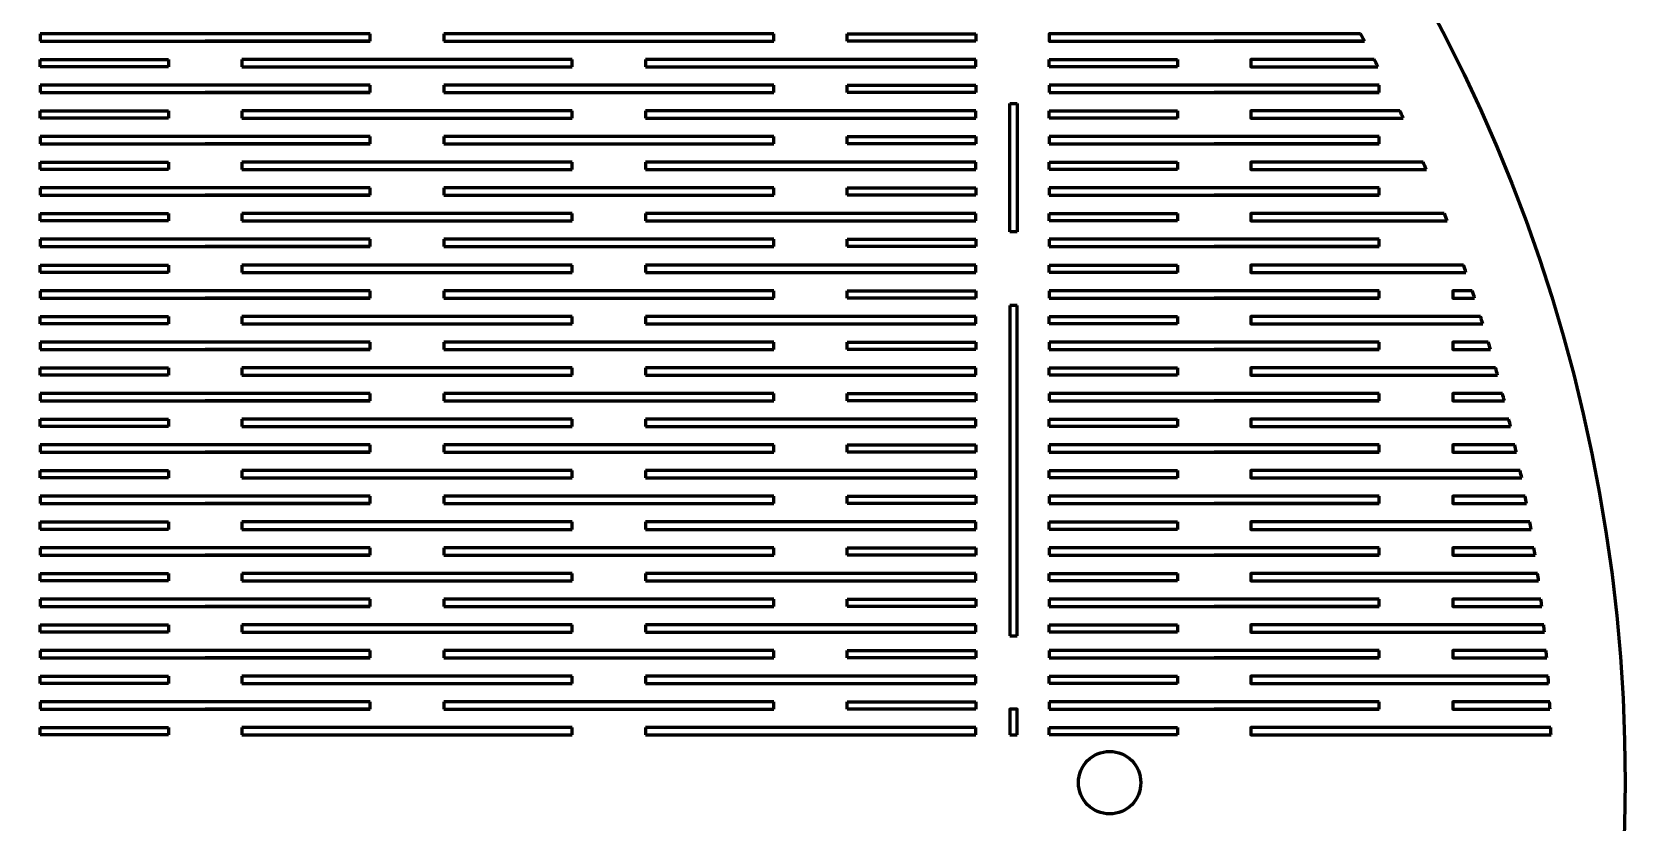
# Model space of a CAD drawing. Header units: millimetres. Extents: x -222 to 222, y -222 to 222.
# Drawn here: x 5.4 to 222.5, y -5.4 to 102.2 of the extents above; entities that cross this region are included whole.
import ezdxf

# ---------------------------------------------------------------- set-up
doc = ezdxf.new("R2010")
doc.units = ezdxf.units.MM
doc.linetypes.add('K5LT_BASIC', pattern=[0])

# ---------------------------------------------------------------- blocks, each defined once
blk = doc.blocks.new('U268')
at = {"color": 150, "linetype": 'K5LT_BASIC', "lineweight": 60, "true_color": 0x0080ff}
for p, q in [((6.5, 102), (6.5, 101)), ((51.5, 102), (6.5, 102)), ((6.5, 101), (51.5, 101)), ((51.5, 101), (51.5, 102))]:
    blk.add_line(p, q, dxfattribs=at)
blk = doc.blocks.new('U269')
at = {"color": 150, "linetype": 'K5LT_BASIC', "lineweight": 60, "true_color": 0x0080ff}
for p, q in [((6.5, 97.5), (6.5, 98.5)), ((6.5, 98.5), (24, 98.5)), ((24, 98.5), (24, 97.5)), ((24, 97.5), (6.5, 97.5))]:
    blk.add_line(p, q, dxfattribs=at)
blk = doc.blocks.new('U270')
at = {"color": 150, "linetype": 'K5LT_BASIC', "lineweight": 60, "true_color": 0x0080ff}
for p, q in [((34, 98.5), (34, 97.5)), ((79, 98.5), (34, 98.5)), ((79, 97.5), (79, 98.5)), ((34, 97.5), (79, 97.5))]:
    blk.add_line(p, q, dxfattribs=at)
blk = doc.blocks.new('U271')
at = {"color": 150, "linetype": 'K5LT_BASIC', "lineweight": 60, "true_color": 0x0080ff}
for p, q in [((61.5, 102), (61.5, 101)), ((106.5, 102), (61.5, 102)), ((61.5, 101), (106.5, 101)), ((106.5, 101), (106.5, 102))]:
    blk.add_line(p, q, dxfattribs=at)
blk = doc.blocks.new('U272')
at = {"color": 150, "linetype": 'K5LT_BASIC', "lineweight": 60, "true_color": 0x0080ff}
for p, q in [((116.5, 101), (116.5, 102)), ((116.5, 102), (134, 102)), ((134, 101), (116.5, 101)), ((134, 102), (134, 101))]:
    blk.add_line(p, q, dxfattribs=at)
blk = doc.blocks.new('U273')
at = {"color": 150, "linetype": 'K5LT_BASIC', "lineweight": 60, "true_color": 0x0080ff}
for p, q in [((89, 98.5), (89, 97.5)), ((134, 98.5), (89, 98.5)), ((134, 97.5), (134, 98.5)), ((89, 97.5), (134, 97.5))]:
    blk.add_line(p, q, dxfattribs=at)
blk = doc.blocks.new('U274')
at = {"color": 150, "linetype": 'K5LT_BASIC', "lineweight": 60, "true_color": 0x0080ff}
for p, q in [((6.5, 95), (6.5, 94)), ((51.5, 95), (6.5, 95)), ((6.5, 94), (51.5, 94)), ((51.5, 94), (51.5, 95))]:
    blk.add_line(p, q, dxfattribs=at)
blk = doc.blocks.new('U275')
at = {"color": 150, "linetype": 'K5LT_BASIC', "lineweight": 60, "true_color": 0x0080ff}
for p, q in [((6.5, 90.5), (6.5, 91.5)), ((6.5, 91.5), (24, 91.5)), ((24, 91.5), (24, 90.5)), ((24, 90.5), (6.5, 90.5))]:
    blk.add_line(p, q, dxfattribs=at)
blk = doc.blocks.new('U276')
at = {"color": 150, "linetype": 'K5LT_BASIC', "lineweight": 60, "true_color": 0x0080ff}
for p, q in [((34, 91.5), (34, 90.5)), ((79, 91.5), (34, 91.5)), ((79, 90.5), (79, 91.5)), ((34, 90.5), (79, 90.5))]:
    blk.add_line(p, q, dxfattribs=at)
blk = doc.blocks.new('U277')
at = {"color": 150, "linetype": 'K5LT_BASIC', "lineweight": 60, "true_color": 0x0080ff}
for p, q in [((61.5, 95), (61.5, 94)), ((106.5, 95), (61.5, 95)), ((61.5, 94), (106.5, 94)), ((106.5, 94), (106.5, 95))]:
    blk.add_line(p, q, dxfattribs=at)
blk = doc.blocks.new('U278')
at = {"color": 150, "linetype": 'K5LT_BASIC', "lineweight": 60, "true_color": 0x0080ff}
for p, q in [((116.5, 94), (116.5, 95)), ((116.5, 95), (134, 95)), ((134, 94), (116.5, 94)), ((134, 95), (134, 94))]:
    blk.add_line(p, q, dxfattribs=at)
blk = doc.blocks.new('U279')
at = {"color": 150, "linetype": 'K5LT_BASIC', "lineweight": 60, "true_color": 0x0080ff}
for p, q in [((89, 91.5), (89, 90.5)), ((134, 91.5), (89, 91.5)), ((134, 90.5), (134, 91.5)), ((89, 90.5), (134, 90.5))]:
    blk.add_line(p, q, dxfattribs=at)
blk = doc.blocks.new('U280')
at = {"color": 150, "linetype": 'K5LT_BASIC', "lineweight": 60, "true_color": 0x0080ff}
for p, q in [((6.5, 88), (6.5, 87)), ((51.5, 88), (6.5, 88)), ((6.5, 87), (51.5, 87)), ((51.5, 87), (51.5, 88))]:
    blk.add_line(p, q, dxfattribs=at)
blk = doc.blocks.new('U281')
at = {"color": 150, "linetype": 'K5LT_BASIC', "lineweight": 60, "true_color": 0x0080ff}
for p, q in [((6.5, 83.5), (6.5, 84.5)), ((6.5, 84.5), (24, 84.5)), ((24, 83.5), (6.5, 83.5)), ((24, 84.5), (24, 83.5))]:
    blk.add_line(p, q, dxfattribs=at)
blk = doc.blocks.new('U282')
at = {"color": 150, "linetype": 'K5LT_BASIC', "lineweight": 60, "true_color": 0x0080ff}
for p, q in [((34, 84.5), (34, 83.5)), ((79, 84.5), (34, 84.5)), ((34, 83.5), (79, 83.5)), ((79, 83.5), (79, 84.5))]:
    blk.add_line(p, q, dxfattribs=at)
blk = doc.blocks.new('U283')
at = {"color": 150, "linetype": 'K5LT_BASIC', "lineweight": 60, "true_color": 0x0080ff}
for p, q in [((61.5, 88), (61.5, 87)), ((106.5, 88), (61.5, 88)), ((61.5, 87), (106.5, 87)), ((106.5, 87), (106.5, 88))]:
    blk.add_line(p, q, dxfattribs=at)
blk = doc.blocks.new('U284')
at = {"color": 150, "linetype": 'K5LT_BASIC', "lineweight": 60, "true_color": 0x0080ff}
for p, q in [((116.5, 87), (116.5, 88)), ((116.5, 88), (134, 88)), ((134, 87), (116.5, 87)), ((134, 88), (134, 87))]:
    blk.add_line(p, q, dxfattribs=at)
blk = doc.blocks.new('U285')
at = {"color": 150, "linetype": 'K5LT_BASIC', "lineweight": 60, "true_color": 0x0080ff}
for p, q in [((89, 84.5), (89, 83.5)), ((134, 84.5), (89, 84.5)), ((89, 83.5), (134, 83.5)), ((134, 83.5), (134, 84.5))]:
    blk.add_line(p, q, dxfattribs=at)
blk = doc.blocks.new('U286')
at = {"color": 150, "linetype": 'K5LT_BASIC', "lineweight": 60, "true_color": 0x0080ff}
for p, q in [((6.5, 81), (6.5, 80)), ((51.5, 81), (6.5, 81)), ((51.5, 80), (51.5, 81)), ((6.5, 80), (51.5, 80))]:
    blk.add_line(p, q, dxfattribs=at)
blk = doc.blocks.new('U287')
at = {"color": 150, "linetype": 'K5LT_BASIC', "lineweight": 60, "true_color": 0x0080ff}
for p, q in [((6.5, 76.5), (6.5, 77.5)), ((6.5, 77.5), (24, 77.5)), ((24, 76.5), (6.5, 76.5)), ((24, 77.5), (24, 76.5))]:
    blk.add_line(p, q, dxfattribs=at)
blk = doc.blocks.new('U288')
at = {"color": 150, "linetype": 'K5LT_BASIC', "lineweight": 60, "true_color": 0x0080ff}
for p, q in [((34, 77.5), (34, 76.5)), ((79, 77.5), (34, 77.5)), ((34, 76.5), (79, 76.5)), ((79, 76.5), (79, 77.5))]:
    blk.add_line(p, q, dxfattribs=at)
blk = doc.blocks.new('U289')
at = {"color": 150, "linetype": 'K5LT_BASIC', "lineweight": 60, "true_color": 0x0080ff}
for p, q in [((61.5, 81), (61.5, 80)), ((106.5, 81), (61.5, 81)), ((106.5, 80), (106.5, 81)), ((61.5, 80), (106.5, 80))]:
    blk.add_line(p, q, dxfattribs=at)
blk = doc.blocks.new('U290')
at = {"color": 150, "linetype": 'K5LT_BASIC', "lineweight": 60, "true_color": 0x0080ff}
for p, q in [((116.5, 80), (116.5, 81)), ((116.5, 81), (134, 81)), ((134, 81), (134, 80)), ((134, 80), (116.5, 80))]:
    blk.add_line(p, q, dxfattribs=at)
blk = doc.blocks.new('U291')
at = {"color": 150, "linetype": 'K5LT_BASIC', "lineweight": 60, "true_color": 0x0080ff}
for p, q in [((89, 77.5), (89, 76.5)), ((134, 77.5), (89, 77.5)), ((89, 76.5), (134, 76.5)), ((134, 76.5), (134, 77.5))]:
    blk.add_line(p, q, dxfattribs=at)
blk = doc.blocks.new('U292')
at = {"color": 150, "linetype": 'K5LT_BASIC', "lineweight": 60, "true_color": 0x0080ff}
for p, q in [((6.5, 74), (6.5, 73)), ((51.5, 74), (6.5, 74)), ((51.5, 73), (51.5, 74)), ((6.5, 73), (51.5, 73))]:
    blk.add_line(p, q, dxfattribs=at)
blk = doc.blocks.new('U293')
at = {"color": 150, "linetype": 'K5LT_BASIC', "lineweight": 60, "true_color": 0x0080ff}
for p, q in [((6.5, 69.5), (6.5, 70.5)), ((6.5, 70.5), (24, 70.5)), ((24, 69.5), (6.5, 69.5)), ((24, 70.5), (24, 69.5))]:
    blk.add_line(p, q, dxfattribs=at)
blk = doc.blocks.new('U294')
at = {"color": 150, "linetype": 'K5LT_BASIC', "lineweight": 60, "true_color": 0x0080ff}
for p, q in [((34, 70.5), (34, 69.5)), ((79, 70.5), (34, 70.5)), ((34, 69.5), (79, 69.5)), ((79, 69.5), (79, 70.5))]:
    blk.add_line(p, q, dxfattribs=at)
blk = doc.blocks.new('U295')
at = {"color": 150, "linetype": 'K5LT_BASIC', "lineweight": 60, "true_color": 0x0080ff}
for p, q in [((61.5, 74), (61.5, 73)), ((106.5, 74), (61.5, 74)), ((106.5, 73), (106.5, 74)), ((61.5, 73), (106.5, 73))]:
    blk.add_line(p, q, dxfattribs=at)
blk = doc.blocks.new('U296')
at = {"color": 150, "linetype": 'K5LT_BASIC', "lineweight": 60, "true_color": 0x0080ff}
for p, q in [((116.5, 73), (116.5, 74)), ((116.5, 74), (134, 74)), ((134, 74), (134, 73)), ((134, 73), (116.5, 73))]:
    blk.add_line(p, q, dxfattribs=at)
blk = doc.blocks.new('U297')
at = {"color": 150, "linetype": 'K5LT_BASIC', "lineweight": 60, "true_color": 0x0080ff}
for p, q in [((89, 70.5), (89, 69.5)), ((134, 70.5), (89, 70.5)), ((89, 69.5), (134, 69.5)), ((134, 69.5), (134, 70.5))]:
    blk.add_line(p, q, dxfattribs=at)
blk = doc.blocks.new('U298')
at = {"color": 150, "linetype": 'K5LT_BASIC', "lineweight": 60, "true_color": 0x0080ff}
for p, q in [((6.5, 67), (6.5, 66)), ((51.5, 67), (6.5, 67)), ((6.5, 66), (51.5, 66)), ((51.5, 66), (51.5, 67))]:
    blk.add_line(p, q, dxfattribs=at)
blk = doc.blocks.new('U299')
at = {"color": 150, "linetype": 'K5LT_BASIC', "lineweight": 60, "true_color": 0x0080ff}
for p, q in [((6.5, 62.5), (6.5, 63.5)), ((6.5, 63.5), (24, 63.5)), ((24, 63.5), (24, 62.5)), ((24, 62.5), (6.5, 62.5))]:
    blk.add_line(p, q, dxfattribs=at)
blk = doc.blocks.new('U300')
at = {"color": 150, "linetype": 'K5LT_BASIC', "lineweight": 60, "true_color": 0x0080ff}
for p, q in [((34, 63.5), (34, 62.5)), ((79, 63.5), (34, 63.5)), ((79, 62.5), (79, 63.5)), ((34, 62.5), (79, 62.5))]:
    blk.add_line(p, q, dxfattribs=at)
blk = doc.blocks.new('U301')
at = {"color": 150, "linetype": 'K5LT_BASIC', "lineweight": 60, "true_color": 0x0080ff}
for p, q in [((61.5, 67), (61.5, 66)), ((106.5, 67), (61.5, 67)), ((61.5, 66), (106.5, 66)), ((106.5, 66), (106.5, 67))]:
    blk.add_line(p, q, dxfattribs=at)
blk = doc.blocks.new('U302')
at = {"color": 150, "linetype": 'K5LT_BASIC', "lineweight": 60, "true_color": 0x0080ff}
for p, q in [((116.5, 66), (116.5, 67)), ((116.5, 67), (134, 67)), ((134, 66), (116.5, 66)), ((134, 67), (134, 66))]:
    blk.add_line(p, q, dxfattribs=at)
blk = doc.blocks.new('U303')
at = {"color": 150, "linetype": 'K5LT_BASIC', "lineweight": 60, "true_color": 0x0080ff}
for p, q in [((89, 63.5), (89, 62.5)), ((134, 63.5), (89, 63.5)), ((134, 62.5), (134, 63.5)), ((89, 62.5), (134, 62.5))]:
    blk.add_line(p, q, dxfattribs=at)
blk = doc.blocks.new('U304')
at = {"color": 150, "linetype": 'K5LT_BASIC', "lineweight": 60, "true_color": 0x0080ff}
for p, q in [((6.5, 60), (6.5, 59)), ((51.5, 60), (6.5, 60)), ((6.5, 59), (51.5, 59)), ((51.5, 59), (51.5, 60))]:
    blk.add_line(p, q, dxfattribs=at)
blk = doc.blocks.new('U305')
at = {"color": 150, "linetype": 'K5LT_BASIC', "lineweight": 60, "true_color": 0x0080ff}
for p, q in [((6.5, 55.5), (6.5, 56.5)), ((6.5, 56.5), (24, 56.5)), ((24, 56.5), (24, 55.5)), ((24, 55.5), (6.5, 55.5))]:
    blk.add_line(p, q, dxfattribs=at)
blk = doc.blocks.new('U306')
at = {"color": 150, "linetype": 'K5LT_BASIC', "lineweight": 60, "true_color": 0x0080ff}
for p, q in [((34, 56.5), (34, 55.5)), ((79, 56.5), (34, 56.5)), ((79, 55.5), (79, 56.5)), ((34, 55.5), (79, 55.5))]:
    blk.add_line(p, q, dxfattribs=at)
blk = doc.blocks.new('U307')
at = {"color": 150, "linetype": 'K5LT_BASIC', "lineweight": 60, "true_color": 0x0080ff}
for p, q in [((61.5, 60), (61.5, 59)), ((106.5, 60), (61.5, 60)), ((61.5, 59), (106.5, 59)), ((106.5, 59), (106.5, 60))]:
    blk.add_line(p, q, dxfattribs=at)
blk = doc.blocks.new('U308')
at = {"color": 150, "linetype": 'K5LT_BASIC', "lineweight": 60, "true_color": 0x0080ff}
for p, q in [((116.5, 59), (116.5, 60)), ((116.5, 60), (134, 60)), ((134, 59), (116.5, 59)), ((134, 60), (134, 59))]:
    blk.add_line(p, q, dxfattribs=at)
blk = doc.blocks.new('U309')
at = {"color": 150, "linetype": 'K5LT_BASIC', "lineweight": 60, "true_color": 0x0080ff}
for p, q in [((89, 56.5), (89, 55.5)), ((134, 56.5), (89, 56.5)), ((134, 55.5), (134, 56.5)), ((89, 55.5), (134, 55.5))]:
    blk.add_line(p, q, dxfattribs=at)
blk = doc.blocks.new('U310')
at = {"color": 150, "linetype": 'K5LT_BASIC', "lineweight": 60, "true_color": 0x0080ff}
for p, q in [((6.5, 53), (6.5, 52)), ((51.5, 53), (6.5, 53)), ((51.5, 52), (51.5, 53)), ((6.5, 52), (51.5, 52))]:
    blk.add_line(p, q, dxfattribs=at)
blk = doc.blocks.new('U311')
at = {"color": 150, "linetype": 'K5LT_BASIC', "lineweight": 60, "true_color": 0x0080ff}
for p, q in [((6.5, 48.5), (6.5, 49.5)), ((6.5, 49.5), (24, 49.5)), ((24, 48.5), (6.5, 48.5)), ((24, 49.5), (24, 48.5))]:
    blk.add_line(p, q, dxfattribs=at)
blk = doc.blocks.new('U312')
at = {"color": 150, "linetype": 'K5LT_BASIC', "lineweight": 60, "true_color": 0x0080ff}
for p, q in [((34, 49.5), (34, 48.5)), ((79, 49.5), (34, 49.5)), ((34, 48.5), (79, 48.5)), ((79, 48.5), (79, 49.5))]:
    blk.add_line(p, q, dxfattribs=at)
blk = doc.blocks.new('U313')
at = {"color": 150, "linetype": 'K5LT_BASIC', "lineweight": 60, "true_color": 0x0080ff}
for p, q in [((61.5, 53), (61.5, 52)), ((106.5, 53), (61.5, 53)), ((106.5, 52), (106.5, 53)), ((61.5, 52), (106.5, 52))]:
    blk.add_line(p, q, dxfattribs=at)
blk = doc.blocks.new('U314')
at = {"color": 150, "linetype": 'K5LT_BASIC', "lineweight": 60, "true_color": 0x0080ff}
for p, q in [((116.5, 52), (116.5, 53)), ((116.5, 53), (134, 53)), ((134, 53), (134, 52)), ((134, 52), (116.5, 52))]:
    blk.add_line(p, q, dxfattribs=at)
blk = doc.blocks.new('U315')
at = {"color": 150, "linetype": 'K5LT_BASIC', "lineweight": 60, "true_color": 0x0080ff}
for p, q in [((89, 49.5), (89, 48.5)), ((134, 49.5), (89, 49.5)), ((89, 48.5), (134, 48.5)), ((134, 48.5), (134, 49.5))]:
    blk.add_line(p, q, dxfattribs=at)
blk = doc.blocks.new('U316')
at = {"color": 150, "linetype": 'K5LT_BASIC', "lineweight": 60, "true_color": 0x0080ff}
for p, q in [((6.5, 46), (6.5, 45)), ((51.5, 46), (6.5, 46)), ((51.5, 45), (51.5, 46)), ((6.5, 45), (51.5, 45))]:
    blk.add_line(p, q, dxfattribs=at)
blk = doc.blocks.new('U317')
at = {"color": 150, "linetype": 'K5LT_BASIC', "lineweight": 60, "true_color": 0x0080ff}
for p, q in [((6.5, 41.5), (6.5, 42.5)), ((6.5, 42.5), (24, 42.5)), ((24, 41.5), (6.5, 41.5)), ((24, 42.5), (24, 41.5))]:
    blk.add_line(p, q, dxfattribs=at)
blk = doc.blocks.new('U318')
at = {"color": 150, "linetype": 'K5LT_BASIC', "lineweight": 60, "true_color": 0x0080ff}
for p, q in [((34, 42.5), (34, 41.5)), ((79, 42.5), (34, 42.5)), ((34, 41.5), (79, 41.5)), ((79, 41.5), (79, 42.5))]:
    blk.add_line(p, q, dxfattribs=at)
blk = doc.blocks.new('U319')
at = {"color": 150, "linetype": 'K5LT_BASIC', "lineweight": 60, "true_color": 0x0080ff}
for p, q in [((61.5, 46), (61.5, 45)), ((106.5, 46), (61.5, 46)), ((106.5, 45), (106.5, 46)), ((61.5, 45), (106.5, 45))]:
    blk.add_line(p, q, dxfattribs=at)
blk = doc.blocks.new('U320')
at = {"color": 150, "linetype": 'K5LT_BASIC', "lineweight": 60, "true_color": 0x0080ff}
for p, q in [((116.5, 45), (116.5, 46)), ((116.5, 46), (134, 46)), ((134, 46), (134, 45)), ((134, 45), (116.5, 45))]:
    blk.add_line(p, q, dxfattribs=at)
blk = doc.blocks.new('U321')
at = {"color": 150, "linetype": 'K5LT_BASIC', "lineweight": 60, "true_color": 0x0080ff}
for p, q in [((89, 42.5), (89, 41.5)), ((134, 42.5), (89, 42.5)), ((89, 41.5), (134, 41.5)), ((134, 41.5), (134, 42.5))]:
    blk.add_line(p, q, dxfattribs=at)
blk = doc.blocks.new('U322')
at = {"color": 150, "linetype": 'K5LT_BASIC', "lineweight": 60, "true_color": 0x0080ff}
for p, q in [((6.5, 39), (6.5, 38)), ((51.5, 39), (6.5, 39)), ((6.5, 38), (51.5, 38)), ((51.5, 38), (51.5, 39))]:
    blk.add_line(p, q, dxfattribs=at)
blk = doc.blocks.new('U323')
at = {"color": 150, "linetype": 'K5LT_BASIC', "lineweight": 60, "true_color": 0x0080ff}
for p, q in [((6.5, 34.5), (6.5, 35.5)), ((6.5, 35.5), (24, 35.5)), ((24, 35.5), (24, 34.5)), ((24, 34.5), (6.5, 34.5))]:
    blk.add_line(p, q, dxfattribs=at)
blk = doc.blocks.new('U324')
at = {"color": 150, "linetype": 'K5LT_BASIC', "lineweight": 60, "true_color": 0x0080ff}
for p, q in [((34, 35.5), (34, 34.5)), ((79, 35.5), (34, 35.5)), ((79, 34.5), (79, 35.5)), ((34, 34.5), (79, 34.5))]:
    blk.add_line(p, q, dxfattribs=at)
blk = doc.blocks.new('U325')
at = {"color": 150, "linetype": 'K5LT_BASIC', "lineweight": 60, "true_color": 0x0080ff}
for p, q in [((61.5, 39), (61.5, 38)), ((106.5, 39), (61.5, 39)), ((61.5, 38), (106.5, 38)), ((106.5, 38), (106.5, 39))]:
    blk.add_line(p, q, dxfattribs=at)
blk = doc.blocks.new('U326')
at = {"color": 150, "linetype": 'K5LT_BASIC', "lineweight": 60, "true_color": 0x0080ff}
for p, q in [((116.5, 38), (116.5, 39)), ((116.5, 39), (134, 39)), ((134, 38), (116.5, 38)), ((134, 39), (134, 38))]:
    blk.add_line(p, q, dxfattribs=at)
blk = doc.blocks.new('U327')
at = {"color": 150, "linetype": 'K5LT_BASIC', "lineweight": 60, "true_color": 0x0080ff}
for p, q in [((89, 35.5), (89, 34.5)), ((134, 35.5), (89, 35.5)), ((134, 34.5), (134, 35.5)), ((89, 34.5), (134, 34.5))]:
    blk.add_line(p, q, dxfattribs=at)
blk = doc.blocks.new('U328')
at = {"color": 150, "linetype": 'K5LT_BASIC', "lineweight": 60, "true_color": 0x0080ff}
for p, q in [((6.5, 32), (6.5, 31)), ((51.5, 32), (6.5, 32)), ((6.5, 31), (51.5, 31)), ((51.5, 31), (51.5, 32))]:
    blk.add_line(p, q, dxfattribs=at)
blk = doc.blocks.new('U329')
at = {"color": 150, "linetype": 'K5LT_BASIC', "lineweight": 60, "true_color": 0x0080ff}
for p, q in [((6.5, 27.5), (6.5, 28.5)), ((6.5, 28.5), (24, 28.5)), ((24, 28.5), (24, 27.5)), ((24, 27.5), (6.5, 27.5))]:
    blk.add_line(p, q, dxfattribs=at)
blk = doc.blocks.new('U330')
at = {"color": 150, "linetype": 'K5LT_BASIC', "lineweight": 60, "true_color": 0x0080ff}
for p, q in [((34, 28.5), (34, 27.5)), ((79, 28.5), (34, 28.5)), ((79, 27.5), (79, 28.5)), ((34, 27.5), (79, 27.5))]:
    blk.add_line(p, q, dxfattribs=at)
blk = doc.blocks.new('U331')
at = {"color": 150, "linetype": 'K5LT_BASIC', "lineweight": 60, "true_color": 0x0080ff}
for p, q in [((61.5, 32), (61.5, 31)), ((106.5, 32), (61.5, 32)), ((61.5, 31), (106.5, 31)), ((106.5, 31), (106.5, 32))]:
    blk.add_line(p, q, dxfattribs=at)
blk = doc.blocks.new('U332')
at = {"color": 150, "linetype": 'K5LT_BASIC', "lineweight": 60, "true_color": 0x0080ff}
for p, q in [((116.5, 31), (116.5, 32)), ((116.5, 32), (134, 32)), ((134, 31), (116.5, 31)), ((134, 32), (134, 31))]:
    blk.add_line(p, q, dxfattribs=at)
blk = doc.blocks.new('U333')
at = {"color": 150, "linetype": 'K5LT_BASIC', "lineweight": 60, "true_color": 0x0080ff}
for p, q in [((89, 28.5), (89, 27.5)), ((134, 28.5), (89, 28.5)), ((134, 27.5), (134, 28.5)), ((89, 27.5), (134, 27.5))]:
    blk.add_line(p, q, dxfattribs=at)
blk = doc.blocks.new('U334')
at = {"color": 150, "linetype": 'K5LT_BASIC', "lineweight": 60, "true_color": 0x0080ff}
for p, q in [((6.5, 25), (6.5, 24)), ((51.5, 25), (6.5, 25)), ((6.5, 24), (51.5, 24)), ((51.5, 24), (51.5, 25))]:
    blk.add_line(p, q, dxfattribs=at)
blk = doc.blocks.new('U335')
at = {"color": 150, "linetype": 'K5LT_BASIC', "lineweight": 60, "true_color": 0x0080ff}
for p, q in [((6.5, 20.5), (6.5, 21.5)), ((6.5, 21.5), (24, 21.5)), ((24, 20.5), (6.5, 20.5)), ((24, 21.5), (24, 20.5))]:
    blk.add_line(p, q, dxfattribs=at)
blk = doc.blocks.new('U336')
at = {"color": 150, "linetype": 'K5LT_BASIC', "lineweight": 60, "true_color": 0x0080ff}
for p, q in [((34, 21.5), (34, 20.5)), ((79, 21.5), (34, 21.5)), ((34, 20.5), (79, 20.5)), ((79, 20.5), (79, 21.5))]:
    blk.add_line(p, q, dxfattribs=at)
blk = doc.blocks.new('U337')
at = {"color": 150, "linetype": 'K5LT_BASIC', "lineweight": 60, "true_color": 0x0080ff}
for p, q in [((61.5, 25), (61.5, 24)), ((106.5, 25), (61.5, 25)), ((61.5, 24), (106.5, 24)), ((106.5, 24), (106.5, 25))]:
    blk.add_line(p, q, dxfattribs=at)
blk = doc.blocks.new('U338')
at = {"color": 150, "linetype": 'K5LT_BASIC', "lineweight": 60, "true_color": 0x0080ff}
for p, q in [((116.5, 24), (116.5, 25)), ((116.5, 25), (134, 25)), ((134, 24), (116.5, 24)), ((134, 25), (134, 24))]:
    blk.add_line(p, q, dxfattribs=at)
blk = doc.blocks.new('U339')
at = {"color": 150, "linetype": 'K5LT_BASIC', "lineweight": 60, "true_color": 0x0080ff}
for p, q in [((89, 21.5), (89, 20.5)), ((134, 21.5), (89, 21.5)), ((89, 20.5), (134, 20.5)), ((134, 20.5), (134, 21.5))]:
    blk.add_line(p, q, dxfattribs=at)
blk = doc.blocks.new('U340')
at = {"color": 150, "linetype": 'K5LT_BASIC', "lineweight": 60, "true_color": 0x0080ff}
for p, q in [((6.5, 18), (6.5, 17)), ((51.5, 18), (6.5, 18)), ((51.5, 17), (51.5, 18)), ((6.5, 17), (51.5, 17))]:
    blk.add_line(p, q, dxfattribs=at)
blk = doc.blocks.new('U341')
at = {"color": 150, "linetype": 'K5LT_BASIC', "lineweight": 60, "true_color": 0x0080ff}
for p, q in [((6.5, 13.5), (6.5, 14.5)), ((6.5, 14.5), (24, 14.5)), ((24, 13.5), (6.5, 13.5)), ((24, 14.5), (24, 13.5))]:
    blk.add_line(p, q, dxfattribs=at)
blk = doc.blocks.new('U342')
at = {"color": 150, "linetype": 'K5LT_BASIC', "lineweight": 60, "true_color": 0x0080ff}
for p, q in [((34, 14.5), (34, 13.5)), ((79, 14.5), (34, 14.5)), ((34, 13.5), (79, 13.5)), ((79, 13.5), (79, 14.5))]:
    blk.add_line(p, q, dxfattribs=at)
blk = doc.blocks.new('U343')
at = {"color": 150, "linetype": 'K5LT_BASIC', "lineweight": 60, "true_color": 0x0080ff}
for p, q in [((61.5, 18), (61.5, 17)), ((106.5, 18), (61.5, 18)), ((106.5, 17), (106.5, 18)), ((61.5, 17), (106.5, 17))]:
    blk.add_line(p, q, dxfattribs=at)
blk = doc.blocks.new('U344')
at = {"color": 150, "linetype": 'K5LT_BASIC', "lineweight": 60, "true_color": 0x0080ff}
for p, q in [((116.5, 17), (116.5, 18)), ((116.5, 18), (134, 18)), ((134, 18), (134, 17)), ((134, 17), (116.5, 17))]:
    blk.add_line(p, q, dxfattribs=at)
blk = doc.blocks.new('U345')
at = {"color": 150, "linetype": 'K5LT_BASIC', "lineweight": 60, "true_color": 0x0080ff}
for p, q in [((89, 14.5), (89, 13.5)), ((134, 14.5), (89, 14.5)), ((89, 13.5), (134, 13.5)), ((134, 13.5), (134, 14.5))]:
    blk.add_line(p, q, dxfattribs=at)
blk = doc.blocks.new('U346')
at = {"color": 150, "linetype": 'K5LT_BASIC', "lineweight": 60, "true_color": 0x0080ff}
for p, q in [((6.5, 11), (6.5, 10)), ((51.5, 11), (6.5, 11)), ((51.5, 10), (51.5, 11)), ((6.5, 10), (51.5, 10))]:
    blk.add_line(p, q, dxfattribs=at)
blk = doc.blocks.new('U347')
at = {"color": 150, "linetype": 'K5LT_BASIC', "lineweight": 60, "true_color": 0x0080ff}
for p, q in [((6.5, 6.5), (6.5, 7.5)), ((6.5, 7.5), (24, 7.5)), ((24, 7.5), (24, 6.5)), ((24, 6.5), (6.5, 6.5))]:
    blk.add_line(p, q, dxfattribs=at)
blk = doc.blocks.new('U348')
at = {"color": 150, "linetype": 'K5LT_BASIC', "lineweight": 60, "true_color": 0x0080ff}
for p, q in [((34, 7.5), (34, 6.5)), ((79, 7.5), (34, 7.5)), ((79, 6.5), (79, 7.5)), ((34, 6.5), (79, 6.5))]:
    blk.add_line(p, q, dxfattribs=at)
blk = doc.blocks.new('U349')
at = {"color": 150, "linetype": 'K5LT_BASIC', "lineweight": 60, "true_color": 0x0080ff}
for p, q in [((61.5, 11), (61.5, 10)), ((106.5, 11), (61.5, 11)), ((106.5, 10), (106.5, 11)), ((61.5, 10), (106.5, 10))]:
    blk.add_line(p, q, dxfattribs=at)
blk = doc.blocks.new('U350')
at = {"color": 150, "linetype": 'K5LT_BASIC', "lineweight": 60, "true_color": 0x0080ff}
for p, q in [((116.5, 10), (116.5, 11)), ((116.5, 11), (134, 11)), ((134, 11), (134, 10)), ((134, 10), (116.5, 10))]:
    blk.add_line(p, q, dxfattribs=at)
blk = doc.blocks.new('U351')
at = {"color": 150, "linetype": 'K5LT_BASIC', "lineweight": 60, "true_color": 0x0080ff}
for p, q in [((89, 7.5), (89, 6.5)), ((134, 7.5), (89, 7.5)), ((134, 6.5), (134, 7.5)), ((89, 6.5), (134, 6.5))]:
    blk.add_line(p, q, dxfattribs=at)
blk = doc.blocks.new('U357')
at = {"color": 150, "linetype": 'K5LT_BASIC', "lineweight": 60, "true_color": 0x0080ff}
for p, q in [((144, 97.5), (144, 98.5)), ((144, 98.5), (161.5, 98.5)), ((161.5, 98.5), (161.5, 97.5)), ((161.5, 97.5), (144, 97.5))]:
    blk.add_line(p, q, dxfattribs=at)
blk = doc.blocks.new('U358')
at = {"color": 150, "linetype": 'K5LT_BASIC', "lineweight": 60, "true_color": 0x0080ff}
for p, q in [((144, 95), (144, 94)), ((189, 95), (144, 95)), ((144, 94), (189, 94)), ((189, 94), (189, 95))]:
    blk.add_line(p, q, dxfattribs=at)
blk = doc.blocks.new('U359')
at = {"color": 150, "linetype": 'K5LT_BASIC', "lineweight": 60, "true_color": 0x0080ff}
for p, q in [((144, 90.5), (144, 91.5)), ((144, 91.5), (161.5, 91.5)), ((161.5, 91.5), (161.5, 90.5)), ((161.5, 90.5), (144, 90.5))]:
    blk.add_line(p, q, dxfattribs=at)
blk = doc.blocks.new('U360')
at = {"color": 150, "linetype": 'K5LT_BASIC', "lineweight": 60, "true_color": 0x0080ff}
for p, q in [((144, 88), (144, 87)), ((189, 88), (144, 88)), ((144, 87), (189, 87)), ((189, 87), (189, 88))]:
    blk.add_line(p, q, dxfattribs=at)
blk = doc.blocks.new('U361')
at = {"color": 150, "linetype": 'K5LT_BASIC', "lineweight": 60, "true_color": 0x0080ff}
for p, q in [((144, 83.5), (144, 84.5)), ((144, 84.5), (161.5, 84.5)), ((161.5, 83.5), (144, 83.5)), ((161.5, 84.5), (161.5, 83.5))]:
    blk.add_line(p, q, dxfattribs=at)
blk = doc.blocks.new('U362')
at = {"color": 150, "linetype": 'K5LT_BASIC', "lineweight": 60, "true_color": 0x0080ff}
for p, q in [((144, 81), (144, 80)), ((189, 81), (144, 81)), ((189, 80), (189, 81)), ((144, 80), (189, 80))]:
    blk.add_line(p, q, dxfattribs=at)
blk = doc.blocks.new('U363')
at = {"color": 150, "linetype": 'K5LT_BASIC', "lineweight": 60, "true_color": 0x0080ff}
for p, q in [((144, 76.5), (144, 77.5)), ((144, 77.5), (161.5, 77.5)), ((161.5, 76.5), (144, 76.5)), ((161.5, 77.5), (161.5, 76.5))]:
    blk.add_line(p, q, dxfattribs=at)
blk = doc.blocks.new('U364')
at = {"color": 150, "linetype": 'K5LT_BASIC', "lineweight": 60, "true_color": 0x0080ff}
for p, q in [((144, 74), (144, 73)), ((189, 74), (144, 74)), ((189, 73), (189, 74)), ((144, 73), (189, 73))]:
    blk.add_line(p, q, dxfattribs=at)
blk = doc.blocks.new('U365')
at = {"color": 150, "linetype": 'K5LT_BASIC', "lineweight": 60, "true_color": 0x0080ff}
for p, q in [((144, 69.5), (144, 70.5)), ((144, 70.5), (161.5, 70.5)), ((161.5, 69.5), (144, 69.5)), ((161.5, 70.5), (161.5, 69.5))]:
    blk.add_line(p, q, dxfattribs=at)
blk = doc.blocks.new('U366')
at = {"color": 150, "linetype": 'K5LT_BASIC', "lineweight": 60, "true_color": 0x0080ff}
for p, q in [((144, 67), (144, 66)), ((189, 67), (144, 67)), ((144, 66), (189, 66)), ((189, 66), (189, 67))]:
    blk.add_line(p, q, dxfattribs=at)
blk = doc.blocks.new('U367')
at = {"color": 150, "linetype": 'K5LT_BASIC', "lineweight": 60, "true_color": 0x0080ff}
for p, q in [((144, 62.5), (144, 63.5)), ((144, 63.5), (161.5, 63.5)), ((161.5, 63.5), (161.5, 62.5)), ((161.5, 62.5), (144, 62.5))]:
    blk.add_line(p, q, dxfattribs=at)
blk = doc.blocks.new('U368')
at = {"color": 150, "linetype": 'K5LT_BASIC', "lineweight": 60, "true_color": 0x0080ff}
for p, q in [((144, 60), (144, 59)), ((189, 60), (144, 60)), ((144, 59), (189, 59)), ((189, 59), (189, 60))]:
    blk.add_line(p, q, dxfattribs=at)
blk = doc.blocks.new('U369')
at = {"color": 150, "linetype": 'K5LT_BASIC', "lineweight": 60, "true_color": 0x0080ff}
for p, q in [((144, 55.5), (144, 56.5)), ((144, 56.5), (161.5, 56.5)), ((161.5, 56.5), (161.5, 55.5)), ((161.5, 55.5), (144, 55.5))]:
    blk.add_line(p, q, dxfattribs=at)
blk = doc.blocks.new('U370')
at = {"color": 150, "linetype": 'K5LT_BASIC', "lineweight": 60, "true_color": 0x0080ff}
for p, q in [((144, 53), (144, 52)), ((189, 53), (144, 53)), ((189, 52), (189, 53)), ((144, 52), (189, 52))]:
    blk.add_line(p, q, dxfattribs=at)
blk = doc.blocks.new('U371')
at = {"color": 150, "linetype": 'K5LT_BASIC', "lineweight": 60, "true_color": 0x0080ff}
for p, q in [((144, 48.5), (144, 49.5)), ((144, 49.5), (161.5, 49.5)), ((161.5, 48.5), (144, 48.5)), ((161.5, 49.5), (161.5, 48.5))]:
    blk.add_line(p, q, dxfattribs=at)
blk = doc.blocks.new('U372')
at = {"color": 150, "linetype": 'K5LT_BASIC', "lineweight": 60, "true_color": 0x0080ff}
for p, q in [((144, 46), (144, 45)), ((189, 46), (144, 46)), ((189, 45), (189, 46)), ((144, 45), (189, 45))]:
    blk.add_line(p, q, dxfattribs=at)
blk = doc.blocks.new('U373')
at = {"color": 150, "linetype": 'K5LT_BASIC', "lineweight": 60, "true_color": 0x0080ff}
for p, q in [((144, 41.5), (144, 42.5)), ((144, 42.5), (161.5, 42.5)), ((161.5, 41.5), (144, 41.5)), ((161.5, 42.5), (161.5, 41.5))]:
    blk.add_line(p, q, dxfattribs=at)
blk = doc.blocks.new('U374')
at = {"color": 150, "linetype": 'K5LT_BASIC', "lineweight": 60, "true_color": 0x0080ff}
for p, q in [((144, 39), (144, 38)), ((189, 39), (144, 39)), ((144, 38), (189, 38)), ((189, 38), (189, 39))]:
    blk.add_line(p, q, dxfattribs=at)
blk = doc.blocks.new('U375')
at = {"color": 150, "linetype": 'K5LT_BASIC', "lineweight": 60, "true_color": 0x0080ff}
for p, q in [((144, 34.5), (144, 35.5)), ((144, 35.5), (161.5, 35.5)), ((161.5, 35.5), (161.5, 34.5)), ((161.5, 34.5), (144, 34.5))]:
    blk.add_line(p, q, dxfattribs=at)
blk = doc.blocks.new('U376')
at = {"color": 150, "linetype": 'K5LT_BASIC', "lineweight": 60, "true_color": 0x0080ff}
for p, q in [((144, 32), (144, 31)), ((189, 32), (144, 32)), ((144, 31), (189, 31)), ((189, 31), (189, 32))]:
    blk.add_line(p, q, dxfattribs=at)
blk = doc.blocks.new('U377')
at = {"color": 150, "linetype": 'K5LT_BASIC', "lineweight": 60, "true_color": 0x0080ff}
for p, q in [((144, 27.5), (144, 28.5)), ((144, 28.5), (161.5, 28.5)), ((161.5, 28.5), (161.5, 27.5)), ((161.5, 27.5), (144, 27.5))]:
    blk.add_line(p, q, dxfattribs=at)
blk = doc.blocks.new('U378')
at = {"color": 150, "linetype": 'K5LT_BASIC', "lineweight": 60, "true_color": 0x0080ff}
for p, q in [((144, 25), (144, 24)), ((189, 25), (144, 25)), ((144, 24), (189, 24)), ((189, 24), (189, 25))]:
    blk.add_line(p, q, dxfattribs=at)
blk = doc.blocks.new('U379')
at = {"color": 150, "linetype": 'K5LT_BASIC', "lineweight": 60, "true_color": 0x0080ff}
for p, q in [((144, 20.5), (144, 21.5)), ((144, 21.5), (161.5, 21.5)), ((161.5, 20.5), (144, 20.5)), ((161.5, 21.5), (161.5, 20.5))]:
    blk.add_line(p, q, dxfattribs=at)
blk = doc.blocks.new('U380')
at = {"color": 150, "linetype": 'K5LT_BASIC', "lineweight": 60, "true_color": 0x0080ff}
for p, q in [((144, 18), (144, 17)), ((189, 18), (144, 18)), ((189, 17), (189, 18)), ((144, 17), (189, 17))]:
    blk.add_line(p, q, dxfattribs=at)
blk = doc.blocks.new('U381')
at = {"color": 150, "linetype": 'K5LT_BASIC', "lineweight": 60, "true_color": 0x0080ff}
for p, q in [((144, 13.5), (144, 14.5)), ((144, 14.5), (161.5, 14.5)), ((161.5, 13.5), (144, 13.5)), ((161.5, 14.5), (161.5, 13.5))]:
    blk.add_line(p, q, dxfattribs=at)
blk = doc.blocks.new('U382')
at = {"color": 150, "linetype": 'K5LT_BASIC', "lineweight": 60, "true_color": 0x0080ff}
for p, q in [((144, 11), (144, 10)), ((189, 11), (144, 11)), ((189, 10), (189, 11)), ((144, 10), (189, 10))]:
    blk.add_line(p, q, dxfattribs=at)
blk = doc.blocks.new('U383')
at = {"color": 150, "linetype": 'K5LT_BASIC', "lineweight": 60, "true_color": 0x0080ff}
for p, q in [((144, 6.5), (144, 7.5)), ((144, 7.5), (161.5, 7.5)), ((161.5, 7.5), (161.5, 6.5)), ((161.5, 6.5), (144, 6.5))]:
    blk.add_line(p, q, dxfattribs=at)
blk = doc.blocks.new('U385')
at = {"color": 150, "linetype": 'K5LT_BASIC', "lineweight": 60, "true_color": 0x0080ff}
for p, q in [((138.63, 75), (138.63, 92.5)), ((138.63, 92.5), (139.63, 92.5)), ((139.63, 92.5), (139.63, 75)), ((139.63, 75), (138.63, 75))]:
    blk.add_line(p, q, dxfattribs=at)
blk = doc.blocks.new('U386')
at = {"color": 150, "linetype": 'K5LT_BASIC', "lineweight": 60, "true_color": 0x0080ff}
for p, q in [((139.63, 65), (138.63, 65)), ((138.63, 65), (138.63, 20)), ((139.63, 20), (139.63, 65)), ((138.63, 20), (139.63, 20))]:
    blk.add_line(p, q, dxfattribs=at)
blk = doc.blocks.new('U194')
at = {"color": 150, "linetype": 'K5LT_BASIC', "lineweight": 60, "true_color": 0x0080ff}
for p, q in [((51.5, 101), (29, 101)), ((186.96, 101), (166.5, 101)), ((24, 98.5), (24, 97.5)), ((34, 98.5), (34, 97.5)), ((161.5, 98.5), (161.5, 97.5)), ((171.5, 98.5), (171.5, 97.5)), ((51.5, 94), (29, 94)), ((189, 94), (166.5, 94)), ((24, 91.5), (24, 90.5)), ((34, 91.5), (34, 90.5)), ((161.5, 91.5), (161.5, 90.5)), ((171.5, 91.5), (171.5, 90.5)), ((51.5, 87), (29, 87)), ((189, 87), (166.5, 87)), ((24, 84.5), (24, 83.5)), ((34, 84.5), (34, 83.5)), ((161.5, 84.5), (161.5, 83.5)), ((171.5, 84.5), (171.5, 83.5)), ((51.5, 80), (29, 80)), ((189, 80), (166.5, 80)), ((24, 77.5), (24, 76.5)), ((34, 77.5), (34, 76.5)), ((161.5, 77.5), (161.5, 76.5)), ((171.5, 77.5), (171.5, 76.5)), ((51.5, 73), (29, 73)), ((189, 73), (166.5, 73)), ((24, 70.5), (24, 69.5)), ((34, 70.5), (34, 69.5)), ((161.5, 70.5), (161.5, 69.5)), ((171.5, 70.5), (171.5, 69.5)), ((51.5, 66), (29, 66)), ((189, 66), (166.5, 66)), ((24, 63.5), (24, 62.5)), ((34, 63.5), (34, 62.5)), ((161.5, 63.5), (161.5, 62.5)), ((171.5, 63.5), (171.5, 62.5)), ((51.5, 59), (29, 59)), ((189, 59), (166.5, 59)), ((24, 56.5), (24, 55.5)), ((34, 56.5), (34, 55.5)), ((161.5, 56.5), (161.5, 55.5)), ((171.5, 56.5), (171.5, 55.5)), ((51.5, 52), (29, 52)), ((189, 52), (166.5, 52)), ((24, 49.5), (24, 48.5)), ((34, 49.5), (34, 48.5)), ((161.5, 49.5), (161.5, 48.5)), ((171.5, 49.5), (171.5, 48.5)), ((51.5, 45), (29, 45)), ((189, 45), (166.5, 45)), ((24, 42.5), (24, 41.5)), ((34, 42.5), (34, 41.5)), ((161.5, 42.5), (161.5, 41.5)), ((171.5, 42.5), (171.5, 41.5)), ((51.5, 38), (29, 38)), ((189, 38), (166.5, 38)), ((24, 35.5), (24, 34.5)), ((34, 35.5), (34, 34.5)), ((161.5, 35.5), (161.5, 34.5)), ((171.5, 35.5), (171.5, 34.5)), ((51.5, 31), (29, 31)), ((189, 31), (166.5, 31)), ((24, 28.5), (24, 27.5)), ((34, 28.5), (34, 27.5)), ((161.5, 28.5), (161.5, 27.5)), ((171.5, 28.5), (171.5, 27.5)), ((51.5, 24), (29, 24)), ((189, 24), (166.5, 24)), ((24, 21.5), (24, 20.5)), ((34, 21.5), (34, 20.5)), ((161.5, 21.5), (161.5, 20.5)), ((171.5, 21.5), (171.5, 20.5)), ((51.5, 17), (29, 17)), ((189, 17), (166.5, 17)), ((24, 14.5), (24, 13.5)), ((34, 14.5), (34, 13.5)), ((161.5, 14.5), (161.5, 13.5)), ((171.5, 14.5), (171.5, 13.5)), ((51.5, 10), (29, 10)), ((189, 10), (166.5, 10)), ((24, 7.5), (24, 6.5)), ((34, 7.5), (34, 6.5)), ((161.5, 7.5), (161.5, 6.5)), ((171.5, 7.5), (171.5, 6.5))]:
    blk.add_line(p, q, dxfattribs=at)
for points in [[(186.42, 102), (144, 102), (144, 101), (186.96, 101)], [(188.29, 98.5), (171.5, 98.5), (171.5, 97.5), (188.81, 97.5)], [(191.79, 91.5), (171.5, 91.5), (171.5, 90.5), (192.27, 90.5)], [(194.98, 84.5), (171.5, 84.5), (171.5, 83.5), (195.41, 83.5)], [(197.86, 77.5), (171.5, 77.5), (171.5, 76.5), (198.25, 76.5)], [(200.46, 70.5), (171.5, 70.5), (171.5, 69.5), (200.81, 69.5)], [(201.66, 67), (199, 67), (199, 66), (201.99, 66)], [(202.79, 63.5), (171.5, 63.5), (171.5, 62.5), (203.1, 62.5)], [(203.85, 60), (199, 60), (199, 59), (204.15, 59)], [(204.85, 56.5), (171.5, 56.5), (171.5, 55.5), (205.12, 55.5)], [(205.78, 53), (199, 53), (199, 52), (206.04, 52)], [(206.65, 49.5), (171.5, 49.5), (171.5, 48.5), (206.89, 48.5)], [(207.46, 46), (199, 46), (199, 45), (207.68, 45)], [(208.21, 42.5), (171.5, 42.5), (171.5, 41.5), (208.41, 41.5)], [(208.89, 39), (199, 39), (199, 38), (209.07, 38)], [(209.51, 35.5), (171.5, 35.5), (171.5, 34.5), (209.68, 34.5)], [(210.08, 32), (199, 32), (199, 31), (210.23, 31)], [(210.58, 28.5), (171.5, 28.5), (171.5, 27.5), (210.71, 27.5)], [(211.02, 25), (199, 25), (199, 24), (211.14, 24)], [(211.41, 21.5), (171.5, 21.5), (171.5, 20.5), (211.51, 20.5)], [(211.74, 18), (199, 18), (199, 17), (211.82, 17)], [(212, 14.5), (171.5, 14.5), (171.5, 13.5), (212.07, 13.5)], [(212.22, 11), (199, 11), (199, 10), (212.26, 10)], [(139.63, 6.5), (139.63, 10), (138.63, 10), (138.63, 6.5)], [(212.37, 7.5), (171.5, 7.5), (171.5, 6.5), (212.4, 6.5)]]:
    blk.add_lwpolyline(points, dxfattribs=at)
for name in ['U268', 'U271', 'U272', 'U269', 'U270', 'U273', 'U357', 'U274', 'U277', 'U278', 'U358', 'U275', 'U276', 'U279', 'U385', 'U359', 'U280', 'U283', 'U284', 'U360', 'U281', 'U282', 'U285', 'U361', 'U286', 'U289', 'U290', 'U362', 'U287', 'U288', 'U291', 'U363', 'U292', 'U295', 'U296', 'U364', 'U293', 'U294', 'U297', 'U365', 'U298', 'U301', 'U302', 'U366', 'U299', 'U300', 'U303', 'U386', 'U367', 'U304', 'U307', 'U308', 'U368', 'U305', 'U306', 'U309', 'U369', 'U310', 'U313', 'U314', 'U370', 'U311', 'U312', 'U315', 'U371', 'U316', 'U319', 'U320', 'U372', 'U317', 'U318', 'U321', 'U373', 'U322', 'U325', 'U326', 'U374', 'U323', 'U324', 'U327', 'U375', 'U328', 'U331', 'U332', 'U376', 'U329', 'U330', 'U333', 'U377', 'U334', 'U337', 'U338', 'U378', 'U335', 'U336', 'U339', 'U379', 'U340', 'U343', 'U344', 'U380', 'U341', 'U342', 'U345', 'U381', 'U346', 'U349', 'U350', 'U382', 'U347', 'U348', 'U351', 'U383']:
    blk.add_blockref(name, (0, 0))
blk = doc.blocks.new('U193')
at = {"color": 150, "linetype": 'K5LT_BASIC', "lineweight": 60, "true_color": 0x0080ff}
for start, end in [(28.3785, 28.6854), (27.3112, 27.6151), (25.2065, 25.5049), (23.1376, 23.4312), (21.1002, 21.3895), (19.0904, 19.3759), (18.0947, 18.3786), (17.1046, 17.387), (16.1198, 16.4007), (15.1399, 15.4194), (14.1645, 14.4427), (13.1932, 13.4703), (12.2258, 12.5018), (11.2619, 11.537), (10.3012, 10.5754), (9.3435, 9.6169), (8.3884, 8.661), (7.4356, 7.7076), (6.4849, 6.7563), (5.536, 5.8069), (4.5886, 4.8591), (3.6424, 3.9126), (2.6973, 2.9672), (1.7529, 2.0226)]:
    blk.add_arc((0, 0), 212.5, start, end, dxfattribs=at)
blk.add_blockref('U194', (0, 0))

msp = doc.modelspace()

# ---------------------------------------------------------------- linework, layer by layer
at = {"color": 150, "linetype": 'K5LT_BASIC', "lineweight": 60, "true_color": 0x0080ff}
msp.add_line((138.63, 6.5), (139.63, 6.5), dxfattribs=at)
for centre, radius in [((0, 0), 222.5), ((152.25, 0), 4.25)]:
    msp.add_circle(centre, radius, dxfattribs=at)

# ---------------------------------------------------------------- block references
msp.add_blockref('U193', (0, 0))

doc.saveas('drawing.dxf')
